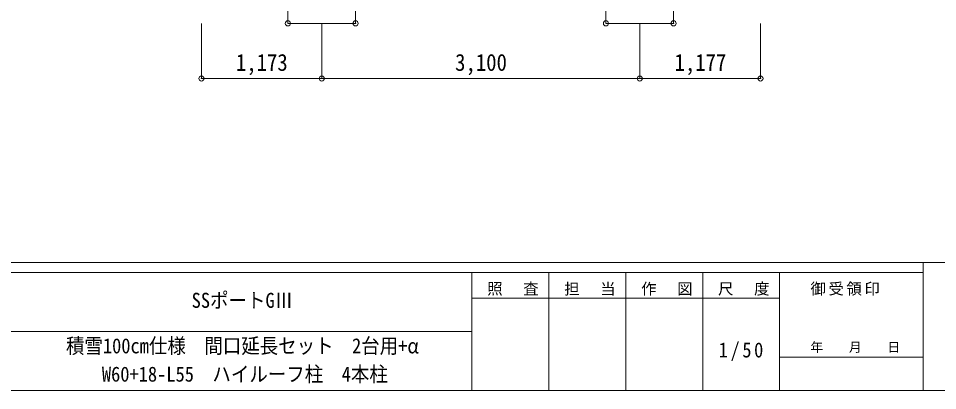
# Model space of a CAD drawing. Units: millimetres at full size, sheet at 1:50. Extents: x -14053 to 14053, y -9700 to 9700.
# Drawn here: x 82 to 9042, y -9700 to -6073 of the extents above; entities that cross this region are included whole.
import ezdxf
from ezdxf.enums import TextEntityAlignment as Align

# ---------------------------------------------------------------- set-up
doc = ezdxf.new("R2010")
doc.units = ezdxf.units.MM
doc.header["$LTSCALE"] = 50
doc.header["$PDMODE"] = 32
doc.header["$PDSIZE"] = 50
doc.layers.add('0-6_PARTS1', color=6, linetype='Continuous', lineweight=9)
doc.layers.add('F-0', color=7, linetype='Continuous', lineweight=9)
doc.styles.add('ＭＳ ゴシック', font='')
doc.styles.get('ＭＳ ゴシック').set_extended_font_data('MS Gothic')

msp = doc.modelspace()

# ---------------------------------------------------------------- linework, layer by layer
at = {"layer": '0-6_PARTS1'}
for p, q in [((2708.54, -6121.18), (2708.54, -5458.37)), ((3368.54, -6121.18), (3368.54, -5458.37)), ((5808.54, -6121.18), (5808.54, -5458.37)), ((6468.54, -6121.18), (6468.54, -5458.37)), ((1865.54, -6658.42), (1865.54, -6121.18)), ((2708.54, -6121.18), (3368.54, -6121.18)), ((3038.54, -6658.42), (3038.54, -6121.18)), ((5808.54, -6121.18), (6468.54, -6121.18)), ((6138.54, -6658.42), (6138.54, -6121.18)), ((7315.54, -6658.42), (7315.54, -6121.18)), ((3038.54, -6658.42), (1865.54, -6658.42)), ((6138.54, -6658.42), (3038.54, -6658.42)), ((7315.54, -6658.42), (6138.54, -6658.42))]:
    msp.add_line(p, q, dxfattribs=at)
for p in [(2708.54, -6121.18), (3368.54, -6121.18), (5808.54, -6121.18), (6468.54, -6121.18), (1865.54, -6658.42), (3038.54, -6658.42), (6138.54, -6658.42), (7315.54, -6658.42)]:
    msp.add_point(p, dxfattribs=at)
at = {"layer": 'F-0', "color": 5, "lineweight": 5}
for p, q in [((-14053.43, -8450), (13346.57, -8450)), ((8901.98, -8450), (8901.98, -9700)), ((-14053.43, -8550), (8901.98, -8550)), ((4501.97, -8550), (4501.97, -9700)), ((5251.97, -8550), (5251.97, -9700)), ((6001.97, -8550), (6001.97, -9700)), ((6751.97, -8550), (6751.97, -9700)), ((7501.97, -8550), (7501.97, -9700)), ((4501.97, -8800), (7501.97, -8800)), ((-5748.03, -9125), (4501.97, -9125)), ((7501.97, -9375), (8901.98, -9375)), ((-14053.43, -9700), (13346.57, -9700))]:
    msp.add_line(p, q, dxfattribs=at)

# ---------------------------------------------------------------- texts
at = {"layer": '0-6_PARTS1', "color": 7, "style": 'ＭＳ ゴシック', "width": 0.9}
for s, p in [('1,173', (2202.04, -6633.42)), ('3,100', (4338.54, -6633.42)), ('1,177', (6477.04, -6633.42))]:
    msp.add_text(s, height=165, dxfattribs=at).set_placement(p, align=Align.BOTTOM_LEFT)
at = {"layer": 'F-0', "style": 'ＭＳ ゴシック', "width": 0.9}
for s, p in [('SSポートGⅢ', (1770.72, -8937.5)), ('積雪100cm仕様\u3000間口延長セット\u30002台用+α', (545.72, -9380.76)), ('W60+18-L55\u3000ハイルーフ柱\u30004本柱', (895.72, -9656.45))]:
    msp.add_text(s, height=146.6, dxfattribs=at).set_placement(p, align=Align.BOTTOM_LEFT)
at = {"layer": 'F-0', "style": 'ＭＳ ゴシック'}
msp.add_text('年\u3000\u3000月\u3000\u3000日', height=91.64, dxfattribs=at).set_placement((7801.98, -9350), align=Align.BOTTOM_LEFT)
at = {"layer": 'F-0', "attachment_point": 7, "style": 'ＭＳ ゴシック'}
for s, insert, char_height in [('\\T1.17;照\u3000査', (4651.98, -8775), 110), ('\\T1.17;担\u3000当', (5401.98, -8775), 110), ('\\T1.17;作\u3000図', (6151.97, -8775), 110), ('\\T1.17;尺\u3000度', (6901.98, -8775), 110), ('\\T1.17;御受領印', (7801.97, -8775), 110), ('\\T1.28;\\W0.9;1/50', (6908.22, -9412.5), 146.6)]:
    msp.add_mtext(s, dxfattribs=dict(at, insert=insert, char_height=char_height))

doc.saveas('drawing.dxf')
